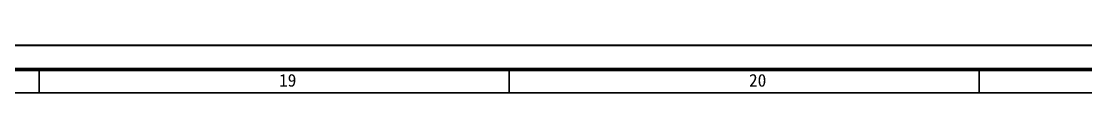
# Model space of a CAD drawing. Header units: millimetres. Extents: x 6 to 3615, y -854 to 0.
# Drawn here: x 1844.4 to 2073.6, y -10.3 to 0 of the extents above; entities that cross this region are included whole.
import ezdxf

# ---------------------------------------------------------------- set-up
doc = ezdxf.new("R2010")
doc.units = ezdxf.units.MM
doc.styles.add('4eff5b8b_Style', font='simfang.ttf')

msp = doc.modelspace()

# ---------------------------------------------------------------- linework, layer by layer
at = {"linetype": 'Continuous', "lineweight": 30}
for points in [[(3615.48, 0), (6.35, 0)], [(1848.27, -10.28), (1848.27, -5.22)], [(1949.46, -10.28), (1949.46, -5.22)], [(2050.65, -10.28), (2050.65, -5.22)], [(31.89, -10.28), (3610.09, -10.28)], [(3610.09, -10.25), (1234.13, -10.25)], [(3610.09, -10.25), (1234.13, -10.25)]]:
    msp.add_lwpolyline(points, dxfattribs=at)
at = {"linetype": 'Continuous', "lineweight": 13}
for points in [[(3615.27, -0.16), (1208.79, -0.16)], [(3615.15, -0.16), (1208.83, -0.16)]]:
    msp.add_lwpolyline(points, dxfattribs=at)
at = {"linetype": 'Continuous', "lineweight": 70}
msp.add_lwpolyline([(3610.09, -5.22), (26.83, -5.22)], dxfattribs=at)

# ---------------------------------------------------------------- texts
at = {"linetype": 'Continuous', "style": '4eff5b8b_Style'}
for s, p in [('19', (1899.93, -8.95)), ('20', (2001.12, -8.95))]:
    msp.add_text(s, height=2.733, dxfattribs=at).set_placement(p)

doc.saveas('drawing.dxf')
